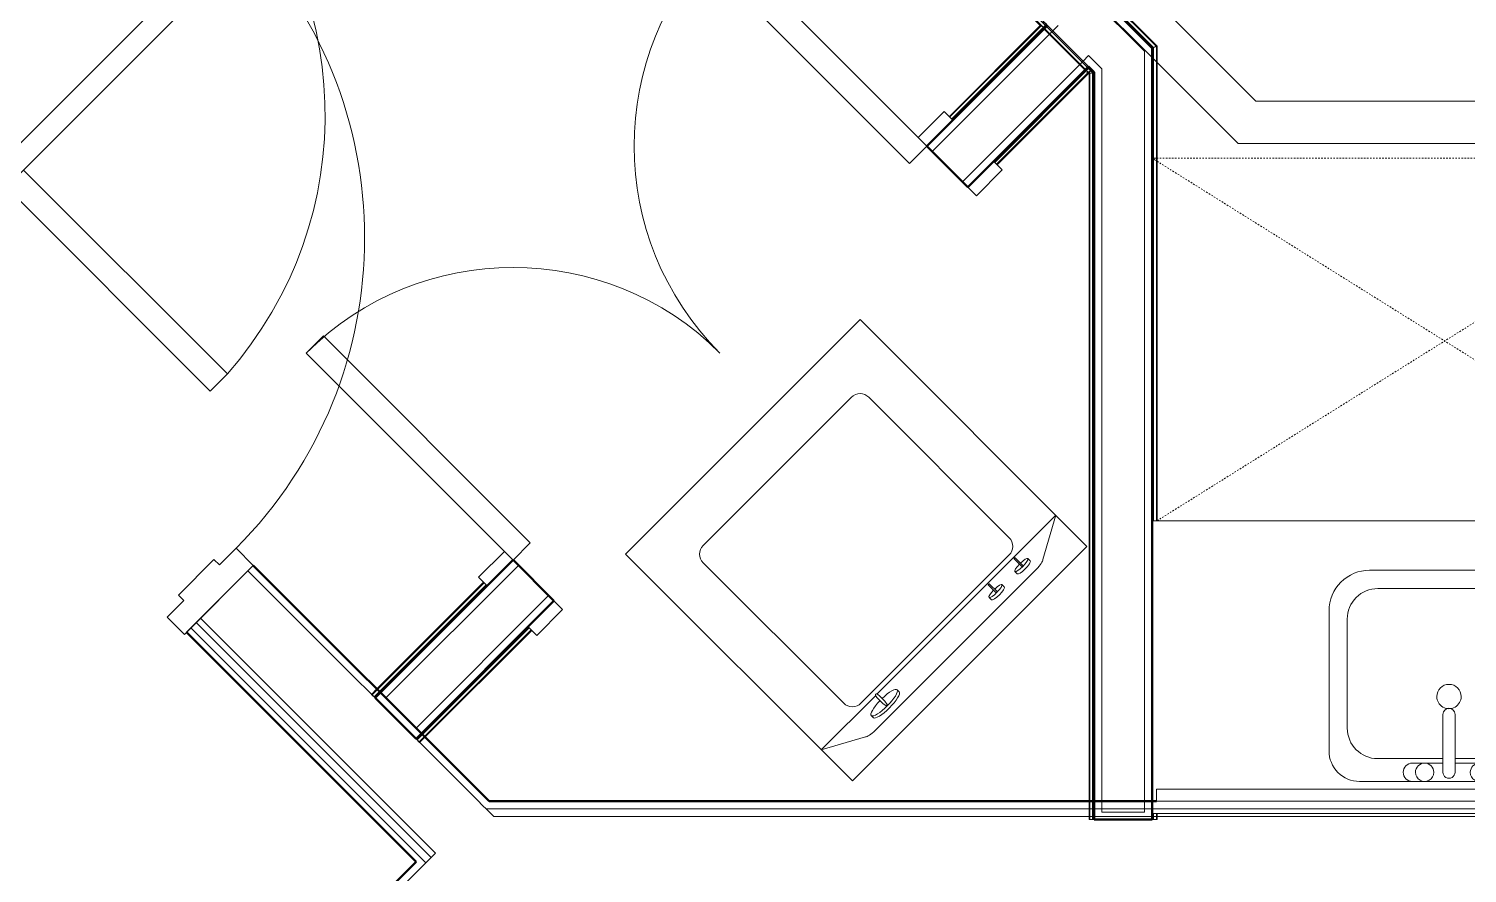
# Model space of a CAD drawing. Header units: inches. Extents: x -4235 to -464, y 9706 to 12425.
# Drawn here: x -2476.2 to -2358.2, y 11681.3 to 11750.6 of the extents above; entities that cross this region are included whole.
import ezdxf

# ---------------------------------------------------------------- set-up
doc = ezdxf.new("R2010")
doc.units = ezdxf.units.IN
doc.header["$MEASUREMENT"] = 0
doc.linetypes.add('Dash', pattern=[0.25, 0.125, -0.125])
for name, color, linetype, lineweight in [('0-1', 7, 'Continuous', 5), ('0-2', 254, 'Continuous', 9), ('0-3', 7, 'Continuous', 9), ('A-DOOR-1', 7, 'Continuous', 9), ('A-DOOR-2', 90, 'Continuous', 20), ('A-DOOR-FRAM-1', 90, 'Continuous', 20), ('A-GENM-HDLN-1', 7, 'Dash', 9), ('A-GENM-HDLN-2', 254, 'Dash', 9), ('A-GENM-HDLN-3', 10, 'Dash', 9), ('A-WALL-1', 250, 'Continuous', 50), ('A-WALL-2', 50, 'Continuous', 13), ('A-WALL-3', 10, 'Continuous', 9), ('A-WALL-4', 254, 'Continuous', 9), ('A-WALL-5', 7, 'Continuous', 9), ('I-WALL-1', 250, 'Continuous', 50), ('I-WALL-2', 10, 'Continuous', 9), ('I-WALL-3', 254, 'Continuous', 9), ('P-SANR-FIXT-1', 7, 'Continuous', 9), ('P-SANR-FIXT-2', 254, 'Continuous', 9), ('Q-CASE-1', 10, 'Continuous', 9), ('Q-CASE-2', 254, 'Continuous', 9), ('Q-CASE-3', 7, 'Continuous', 9), ('Q-SPCQ-1', 7, 'Continuous', 9)]:
    doc.layers.add(name, color=color, linetype=linetype, lineweight=lineweight)

# ---------------------------------------------------------------- blocks, each defined once
blk = doc.blocks.new('Basic Wall _ INT - W4BØF - _5_8 GYP - 2X4 WOOD_BATT_ - 5_8 GYP_ - ___-2690302-BACKGROUND - 1ST FLOOR')
at = {"layer": 'A-WALL-3'}
for p, q in [((-2384.04, 11749.02), (-2384.06, 11749.01)), ((-2383.86, 11749.09), (-2383.92, 11749.07)), ((-2383.71, 11749.15), (-2383.86, 11749.09)), ((-2383.65, 11749.18), (-2383.71, 11749.15)), ((-2384.06, 11685.74), (-2384.06, 11686.24)), ((-2384.06, 11685.74), (-2384.04, 11685.74)), ((-2383.92, 11685.74), (-2383.86, 11685.74)), ((-2383.86, 11685.74), (-2383.71, 11685.74)), ((-2383.71, 11686.24), (-2383.71, 11685.74)), ((-2383.71, 11685.74), (-2383.65, 11685.74))]:
    blk.add_line(p, q, dxfattribs=at)
at = {"layer": 'A-WALL-4'}
for p, q in [((-2384.06, 11710.24), (-2384.06, 11749.01)), ((-2383.71, 11749.15), (-2383.71, 11710.24)), ((-2384.02, 11685.74), (-2384.06, 11685.74)), ((-2384, 11685.74), (-2384.02, 11685.74)), ((-2383.94, 11685.74), (-2384, 11685.74)), ((-2383.94, 11685.74), (-2383.94, 11686.24)), ((-2383.65, 11685.74), (-2383.94, 11685.74)), ((-2383.65, 11686.24), (-2383.65, 11685.74))]:
    blk.add_line(p, q, dxfattribs=at)
at = {"layer": 'A-WALL-5'}
for p, q in [((-2383.94, 11710.24), (-2383.94, 11749.06)), ((-2383.65, 11749.18), (-2383.65, 11710.24))]:
    blk.add_line(p, q, dxfattribs=at)
at = {"layer": 'A-WALL-5', "flags": 128}
for points in [[(-2384.02, 11749.03), (-2384, 11749.03), (-2383.98, 11749.04), (-2383.96, 11749.05), (-2383.95, 11749.05), (-2383.94, 11749.06), (-2383.94, 11749.06)], [(-2383.94, 11749.06), (-2383.92, 11749.07), (-2383.86, 11749.09), (-2383.77, 11749.13), (-2383.65, 11749.18)]]:
    blk.add_lwpolyline(points, dxfattribs=at)
blk = doc.blocks.new('Basic Wall _ INT - W4BØF - _5_8 GYP - 2X4 WOOD_BATT_ - 5_8 GYP_ - ___-2690301-BACKGROUND - 1ST FLOOR')
at = {"layer": 'A-WALL-3'}
for p, q in [((-2389.16, 11746.89), (-2389.23, 11746.87)), ((-2389.02, 11746.95), (-2389.16, 11746.89)), ((-2388.95, 11746.98), (-2389.02, 11746.96)), ((-2388.81, 11747.04), (-2388.84, 11747.03)), ((-2389.16, 11687.24), (-2389.16, 11685.74)), ((-2388.81, 11685.74), (-2388.81, 11687.24)), ((-2389.23, 11685.74), (-2389.16, 11685.74)), ((-2389.16, 11685.74), (-2389.02, 11685.74)), ((-2389.02, 11685.74), (-2388.95, 11685.74)), ((-2388.84, 11685.74), (-2388.81, 11685.74))]:
    blk.add_line(p, q, dxfattribs=at)
at = {"layer": 'A-WALL-4'}
for p, q in [((-2389.16, 11746.89), (-2389.16, 11687.24)), ((-2388.81, 11687.24), (-2388.81, 11747.04)), ((-2389.23, 11687.24), (-2389.23, 11685.74)), ((-2388.94, 11687.24), (-2388.94, 11685.74)), ((-2388.94, 11685.74), (-2389.23, 11685.74)), ((-2388.86, 11685.74), (-2388.94, 11685.74)), ((-2388.81, 11685.74), (-2388.86, 11685.74))]:
    blk.add_line(p, q, dxfattribs=at)
at = {"layer": 'A-WALL-5'}
for p, q in [((-2389.23, 11746.87), (-2389.23, 11687.24)), ((-2388.94, 11746.99), (-2388.94, 11687.24))]:
    blk.add_line(p, q, dxfattribs=at)
at = {"layer": 'A-WALL-5', "flags": 128}
for points in [[(-2389.23, 11746.87), (-2389.11, 11746.92), (-2389.02, 11746.96), (-2388.96, 11746.98), (-2388.94, 11746.99)], [(-2388.94, 11746.99), (-2388.94, 11746.99), (-2388.93, 11746.99), (-2388.91, 11747), (-2388.9, 11747.01), (-2388.88, 11747.01), (-2388.86, 11747.02)]]:
    blk.add_lwpolyline(points, dxfattribs=at)
blk = doc.blocks.new('Basic Wall _ INT - W4BØF - _5_8 GYP - 2X4 WOOD_BATT_ - 5_8 GYP_ - ___-2690304-BACKGROUND - 1ST FLOOR')
at = {"layer": 'A-WALL-3'}
for p, q in [((-2397, 11754.73), (-2397.09, 11754.73)), ((-2396.79, 11754.73), (-2397, 11754.73)), ((-2396.7, 11754.73), (-2396.79, 11754.73)), ((-2396.5, 11754.73), (-2396.54, 11754.73)), ((-2393.1, 11750.83), (-2393.18, 11750.91)), ((-2393.03, 11750.76), (-2393.1, 11750.83)), ((-2389.54, 11747.27), (-2392.88, 11750.61)), ((-2392.64, 11750.87), (-2389.28, 11747.51)), ((-2389.32, 11747.05), (-2389.39, 11747.12)), ((-2389.24, 11746.97), (-2389.32, 11747.05)), ((-2389.23, 11746.87), (-2389.16, 11746.89)), ((-2389.16, 11746.89), (-2389.02, 11746.95)), ((-2389.02, 11746.96), (-2388.95, 11746.98)), ((-2388.84, 11747.03), (-2388.81, 11747.04))]:
    blk.add_line(p, q, dxfattribs=at)
at = {"layer": 'A-WALL-4'}
for p, q in [((-2393.18, 11750.91), (-2397, 11754.73)), ((-2396.5, 11754.73), (-2392.64, 11750.87)), ((-2393.14, 11750.79), (-2393.23, 11750.87)), ((-2389.59, 11747.23), (-2392.92, 11750.56)), ((-2392.72, 11750.77), (-2389.83, 11747.88)), ((-2389.81, 11747.86), (-2389.37, 11747.42)), ((-2389.37, 11747.01), (-2389.43, 11747.07)), ((-2389.28, 11746.93), (-2389.37, 11747.01)), ((-2389.28, 11747.51), (-2388.81, 11747.04)), ((-2389.16, 11746.89), (-2389.24, 11746.97))]:
    blk.add_line(p, q, dxfattribs=at)
at = {"layer": 'A-WALL-5'}
for p, q in [((-2393.23, 11750.87), (-2397.09, 11754.73)), ((-2396.68, 11754.73), (-2392.72, 11750.77)), ((-2389.37, 11747.42), (-2388.94, 11746.99)), ((-2389.23, 11746.87), (-2389.28, 11746.92))]:
    blk.add_line(p, q, dxfattribs=at)
at = {"layer": 'A-WALL-5', "flags": 128}
for points in [[(-2397.09, 11754.73), (-2396.92, 11754.73), (-2396.79, 11754.73), (-2396.71, 11754.73), (-2396.68, 11754.73)], [(-2396.68, 11754.73), (-2396.67, 11754.73), (-2396.66, 11754.73), (-2396.64, 11754.73), (-2396.62, 11754.73), (-2396.59, 11754.73), (-2396.56, 11754.73)], [(-2388.94, 11746.99), (-2388.96, 11746.98), (-2389.02, 11746.96), (-2389.11, 11746.92), (-2389.23, 11746.87)], [(-2388.86, 11747.02), (-2388.88, 11747.01), (-2388.9, 11747.01), (-2388.91, 11747), (-2388.93, 11746.99), (-2388.94, 11746.99), (-2388.94, 11746.99)]]:
    blk.add_lwpolyline(points, dxfattribs=at)
blk = doc.blocks.new('Basic Wall _ INT - W4BØF - _5_8 GYP - 2X4 WOOD_BATT_ - 5_8 GYP_ - ___-2690303-BACKGROUND - 1ST FLOOR')
at = {"layer": 'A-WALL-3'}
for p, q in [((-2389.75, 11754.73), (-2389.78, 11754.73)), ((-2389.5, 11754.73), (-2389.59, 11754.73)), ((-2389.29, 11754.73), (-2389.49, 11754.73)), ((-2389.2, 11754.73), (-2389.29, 11754.73)), ((-2384.06, 11749.01), (-2384.04, 11749.02)), ((-2383.92, 11749.07), (-2383.86, 11749.09)), ((-2383.86, 11749.09), (-2383.71, 11749.15)), ((-2383.71, 11749.15), (-2383.65, 11749.18))]:
    blk.add_line(p, q, dxfattribs=at)
at = {"layer": 'A-WALL-4'}
for p, q in [((-2389.78, 11754.73), (-2384.06, 11749.01)), ((-2383.71, 11749.15), (-2389.29, 11754.73))]:
    blk.add_line(p, q, dxfattribs=at)
at = {"layer": 'A-WALL-5'}
for p, q in [((-2383.94, 11749.06), (-2389.61, 11754.73)), ((-2383.65, 11749.18), (-2389.2, 11754.73))]:
    blk.add_line(p, q, dxfattribs=at)
at = {"layer": 'A-WALL-5', "flags": 128}
for points in [[(-2389.72, 11754.73), (-2389.69, 11754.73), (-2389.67, 11754.73), (-2389.64, 11754.73), (-2389.62, 11754.73), (-2389.61, 11754.73), (-2389.61, 11754.73)], [(-2389.61, 11754.73), (-2389.58, 11754.73), (-2389.5, 11754.73), (-2389.37, 11754.73), (-2389.2, 11754.73)], [(-2383.94, 11749.06), (-2383.94, 11749.06), (-2383.95, 11749.05), (-2383.96, 11749.05), (-2383.98, 11749.04), (-2384, 11749.03), (-2384.02, 11749.03)], [(-2383.65, 11749.18), (-2383.77, 11749.13), (-2383.86, 11749.09), (-2383.92, 11749.07), (-2383.94, 11749.06)]]:
    blk.add_lwpolyline(points, dxfattribs=at)
blk = doc.blocks.new('M_Sink Vanity-Square - 500 x 440mm-1352614-BACKGROUND - 1ST FLOOR')
at = {"layer": 'P-SANR-FIXT-1'}
for p, q in [((7.96, 7.09), (-6.72, 7.09)), ((3.62, 7.09), (-2.88, 7.09)), ((0.12, 6.33), (0.12, 1.59)), ((1.12, 6.33), (1.12, 1.59)), ((0.12, 5.22), (-5.22, 5.22)), ((-2.88, 5.59), (0.12, 5.59)), ((1.12, 5.59), (3.62, 5.59)), ((6.46, 5.22), (1.12, 5.22)), ((-9.22, 4.59), (-9.22, -6.73)), ((10.46, -6.91), (10.46, 4.59)), ((-7.72, 2.72), (-7.72, -6.23)), ((8.96, -6.23), (8.96, 2.72)), ((-5.22, -8.73), (6.46, -8.73)), ((-5.72, -10.23), (7.14, -10.23))]:
    blk.add_line(p, q, dxfattribs=at)
for centre, radius, start, end in [((-6.72, 4.59), 2.5, 90, 180), ((-2.88, 6.34), 0.75, 90, 270), ((-1.88, 6.34), 0.75, 360, 180), ((2.62, 6.34), 0.75, 360, 180), ((3.62, 6.34), 0.75, 270, 90), ((7.96, 4.59), 2.5, 360, 90), ((-1.88, 6.34), 0.75, 180, 0), ((0.62, 6.33), 0.5, 360, 180), ((2.62, 6.34), 0.75, 180, 360), ((-5.22, 2.72), 2.5, 90, 180), ((6.46, 2.72), 2.5, 0, 90), ((0.62, 1.59), 0.5, 180, 0), ((0.62, 0.13), 1, 360, 180), ((0.62, 0.13), 1, 180, 0), ((-5.72, -6.73), 3.5, 180, 270), ((-5.22, -6.23), 2.5, 180, 270), ((6.46, -6.23), 2.5, 270, 0), ((7.14, -6.91), 3.32, 270, 0)]:
    blk.add_arc(centre, radius, start, end, dxfattribs=at)
blk = doc.blocks.new('Bath Vanity - Bath Vanity 48_-2551079-BACKGROUND - 1ST FLOOR')
at = {"layer": 'Q-CASE-1'}
blk.add_line((24.74, -1), (24.74, 0), dxfattribs=at)
at = {"layer": 'Q-CASE-2'}
for p, q in [((24.74, 0), (-23.26, 0)), ((-23.26, 0), (-23.26, -1)), ((24.74, -24), (24.74, -1))]:
    blk.add_line(p, q, dxfattribs=at)
at = {"layer": 'Q-CASE-3'}
for p, q in [((-23.26, -1), (-23.26, -24)), ((-23.26, -24), (24.74, -24))]:
    blk.add_line(p, q, dxfattribs=at)
blk = doc.blocks.new('Shower Base-Corner - 38_ x 38_-1684436-BACKGROUND - 1ST FLOOR')
at = {"layer": 'P-SANR-FIXT-1'}
for p, q in [((0, 38), (18.62, 38)), ((0, 37.45), (0, 38)), ((18.62, 38), (38, 18.62)), ((3.49, 34.51), (17.18, 34.51)), ((3.49, 3.49), (3.49, 34.51)), ((17.18, 34.51), (34.51, 17.18)), ((38, 18.62), (38, 8.63)), ((34.51, 17.18), (34.51, 3.49)), ((34.51, 3.49), (3.49, 3.49))]:
    blk.add_line(p, q, dxfattribs=at)
for start, end in [(360, 180), (180, 0)]:
    blk.add_arc((18.62, 18.62), 1.25, start, end, dxfattribs=at)
at = {"layer": 'P-SANR-FIXT-2'}
for p, q in [((0, 0), (0, 37.45)), ((38, 8.63), (38, 0)), ((38, 0), (0, 0))]:
    blk.add_line(p, q, dxfattribs=at)
blk = doc.blocks.new('ADA Clearances - 30_x48_-V14-BACKGROUND - 1ST FLOOR')
at = {"layer": 'A-GENM-HDLN-1'}
for p, q in [((14.74, -23.59), (-15, 24)), ((14.75, 24), (-15, 24)), ((-15, 24), (-15, -23.59)), ((-14.74, -23.59), (14.75, 23.6))]:
    blk.add_line(p, q, dxfattribs=at)
at = {"layer": 'A-GENM-HDLN-2'}
for p, q in [((-15, -23.59), (-15, -23.69)), ((-14.81, -23.69), (-14.74, -23.59)), ((-15, -23.71), (-15, -23.78)), ((-15, -23.8), (-15, -23.85)), ((-14.9, -23.85), (-14.87, -23.8)), ((-14.87, -23.78), (-14.82, -23.71))]:
    blk.add_line(p, q, dxfattribs=at)
at = {"layer": 'A-GENM-HDLN-3'}
blk.add_line((-15, -24), (14.75, -24), dxfattribs=at)
blk = doc.blocks.new('SWING - SINGLE - FLUSH - 2-8 x 6-8 - PASSAGE-V15-BACKGROUND - 1ST FLOOR')
at = {"layer": 'A-DOOR-1'}
blk.add_arc((16, 2.37), 32.07, 93.5759, 180, dxfattribs=at)
at = {"layer": 'A-DOOR-2'}
for p, q in [((14, 10.75), (14, 34.38)), ((16, 34.38), (14, 34.38)), ((16, 10.75), (16, 34.38)), ((14, 2.37), (14, 9)), ((16, 2.37), (16, 9)), ((16, 2.37), (14, 2.37))]:
    blk.add_line(p, q, dxfattribs=at)
at = {"layer": 'A-DOOR-FRAM-1'}
for p, q in [((-16, 3.37), (-19, 3.37)), ((-19, 3.37), (-19, 2.37)), ((-19, 2.37), (-16, 2.37)), ((-16, 2.37), (-16, 3.37)), ((19, 3.37), (16, 3.37)), ((16, 3.37), (16, 2.37)), ((16, 2.37), (19, 2.37)), ((19, 2.37), (19, 3.37)), ((-16, -2.38), (-19, -2.38)), ((-19, -2.38), (-19, -3.38)), ((-19, -3.38), (-16, -3.38)), ((-16, -3.38), (-16, -2.38)), ((19, -2.38), (16, -2.38)), ((16, -2.38), (16, -3.38)), ((16, -3.38), (19, -3.38)), ((19, -3.38), (19, -2.38))]:
    blk.add_line(p, q, dxfattribs=at)
blk = doc.blocks.new('Washer-Kenmore-2-Top_Load_Washing_Machine - 3_3 cu_ft_ Top Load Washer - White-2273096-BACKGROUND - 1ST FLOOR')
at = {"layer": 'Q-SPCQ-1'}
for p, q in [((13.6, 13.15), (-13.6, 13.15)), ((-13.6, 13.15), (-13.6, -13.15)), ((13.6, 13.15), (-13.6, 13.15)), ((-13.6, 13.15), (-13.6, -13.15)), ((13.6, -13.15), (13.6, 13.15)), ((13.6, -13.15), (13.6, 13.15)), ((-10.29, 11.36), (-13.6, 9.55)), ((-9.47, 10.44), (-9.47, 10.71)), ((9.35, 11.55), (-9.35, 11.55)), ((-7.97, 10.44), (-7.97, 10.71)), ((-6.47, 10.44), (-6.47, 10.71)), ((-4.97, 10.44), (-4.97, 10.71)), ((5.72, 10.46), (5.72, 10.71)), ((7.09, 10.42), (7.16, 10.75)), ((7.35, 10.42), (7.28, 10.75)), ((8.72, 10.46), (8.72, 10.71)), ((13.6, 9.55), (10.29, 11.36)), ((-13.6, 9.55), (7.15, 9.55)), ((-8.78, 10.59), (-8.78, 9.66)), ((-8.66, 9.66), (-8.66, 10.59)), ((-5.78, 10.59), (-5.78, 9.66)), ((-5.66, 9.66), (-5.66, 10.59)), ((7.09, 9.83), (7.09, 10.42)), ((13.6, 9.55), (7.29, 9.55)), ((7.35, 9.8), (7.35, 10.42)), ((-8.6, 9.15), (8.6, 9.15)), ((-9.6, -8.15), (-9.6, 8.15)), ((9.6, 8.15), (9.6, -8.15)), ((8.6, -9.15), (-8.6, -9.15)), ((-13.6, -13.15), (13.6, -13.15)), ((-13.6, -13.15), (13.6, -13.15))]:
    blk.add_line(p, q, dxfattribs=at)
for centre, start, end in [((-8.6, 8.15), 90, 180), ((8.6, 8.15), 360, 90), ((-8.6, -8.15), 180, 270), ((8.6, -8.15), 270, 0)]:
    blk.add_arc(centre, 1, start, end, dxfattribs=at)
for centre, major_axis, ratio, start_param, end_param in [((-9.31, 11.31), (1.01, 0), 0.242536, 1.614583, 2.916764), ((-8.72, 10.71), (0.75, 0), 0.242536, 1.570796, 3.141593), ((-8.72, 10.71), (-0.75, 0), 0.242536, 3.141593, 4.712389), ((-5.72, 10.71), (-0.75, 0), 0.242536, 4.712389, 6.283185), ((-5.72, 10.71), (-0.75, 0), 0.242536, 3.141593, 4.712389), ((7.22, 10.46), (1.5, 0), 0.242536, 1.570796, 4.623232), ((7.22, 10.71), (-1.5, 0), 0.242536, 4.712389, 6.283185), ((7.22, 10.75), (-0.0625, 0), 0.242536, 3.141593, 6.283185), ((7.22, 10.71), (-1.5, 0), 0.242536, 3.141593, 4.712389), ((7.22, 10.46), (-1.5, 0), 0.242536, 1.659953, 4.712389), ((9.31, 11.31), (1.01, 0), 0.242536, 0.224828, 1.527009), ((-8.72, 10.44), (0.75, 0), 0.215587, 1.570796, 4.628959), ((-8.72, 10.59), (0.0625, 0), 0.242536, 0, 3.141593), ((-8.72, 9.66), (-0.0625, 0), 0.242536, 0, 3.141593), ((-8.72, 10.44), (-0.75, 0), 0.215587, 1.654226, 4.712389), ((-5.72, 10.44), (0.75, 0), 0.215587, 1.570796, 4.628959), ((-5.72, 10.59), (-0.0625, 0), 0.242536, 3.141593, 6.283185), ((-5.72, 9.66), (-0.0625, 0), 0.242536, 0, 3.141593), ((-5.72, 10.44), (0.75, 0), 0.215587, 4.795819, 7.853982), ((20.42, 9.83), (-13.33, 0), 0.242536, 0, 0.103279), ((7.22, 9.5), (-0.0625, 0), 0.242412, 0, 3.141593), ((-5.88, 9.83), (13.23, 0), 0.242536, 6.179125, 6.274169)]:
    blk.add_ellipse(centre, major_axis=major_axis, ratio=ratio, start_param=start_param, end_param=end_param, dxfattribs=at)
blk = doc.blocks.new('Basic Wall _ INT - W4BØF - _5_8 GYP - 2X4 WOOD_BATT_ - 5_8 GYP_ - ___-2690296-BACKGROUND - 1ST FLOOR')
at = {"layer": 'A-WALL-3'}
for p, q in [((-2389.24, 11747.05), (-2389.32, 11746.97)), ((-2389.26, 11747.49), (-2389.28, 11747.51)), ((-2389.24, 11747.46), (-2389.19, 11747.42)), ((-2389.18, 11747.12), (-2389.24, 11747.05)), ((-2389.19, 11747.42), (-2388.99, 11747.22)), ((-2389.08, 11747.3), (-2389.14, 11747.36)), ((-2388.99, 11747.22), (-2389.03, 11747.26)), ((-2399.18, 11737.61), (-2397.06, 11739.73)), ((-2435.24, 11701.55), (-2433.12, 11703.67)), ((-2444.43, 11692.36), (-2443.99, 11692.8)), ((-2443.74, 11692.55), (-2444.18, 11692.11)), ((-2444.43, 11692.36), (-2444.41, 11692.34)), ((-2444.4, 11692.33), (-2444.43, 11692.36)), ((-2444.34, 11692.27), (-2444.4, 11692.33)), ((-2444.14, 11692.07), (-2444.34, 11692.27)), ((-2444.29, 11692.21), (-2444.23, 11692.15)), ((-2444.18, 11692.11), (-2444.14, 11692.07))]:
    blk.add_line(p, q, dxfattribs=at)
at = {"layer": 'A-WALL-4'}
for p, q in [((-2397.06, 11739.73), (-2389.28, 11747.51)), ((-2389.32, 11746.97), (-2396.81, 11739.48)), ((-2389.28, 11747.51), (-2389.25, 11747.48)), ((-2389.2, 11747.01), (-2389.28, 11746.92)), ((-2389.25, 11747.48), (-2389.24, 11747.46)), ((-2389.13, 11747.07), (-2389.2, 11747.01)), ((-2443.99, 11692.8), (-2435.24, 11701.55)), ((-2435, 11701.3), (-2443.74, 11692.55)), ((-2444.34, 11692.27), (-2443.9, 11692.71)), ((-2443.7, 11692.51), (-2444.14, 11692.07))]:
    blk.add_line(p, q, dxfattribs=at)
at = {"layer": 'A-WALL-5'}
for p, q in [((-2396.97, 11739.64), (-2389.19, 11747.42)), ((-2389.28, 11746.92), (-2396.77, 11739.44)), ((-2443.9, 11692.71), (-2435.16, 11701.46)), ((-2434.95, 11701.25), (-2443.7, 11692.51))]:
    blk.add_line(p, q, dxfattribs=at)
blk = doc.blocks.new('Basic Wall _ INT - W4BØF - _5_8 GYP - 2X4 WOOD_BATT_ - 5_8 GYP_ - ___-2690295-BACKGROUND - 1ST FLOOR')
at = {"layer": 'A-WALL-3'}
for p, q in [((-2392.89, 11751.12), (-2392.93, 11751.16)), ((-2392.93, 11751.16), (-2392.73, 11750.96)), ((-2392.79, 11751.01), (-2392.85, 11751.07)), ((-2392.73, 11750.96), (-2392.69, 11750.91)), ((-2392.64, 11750.87), (-2392.66, 11750.88)), ((-2402.54, 11740.97), (-2400.42, 11743.09)), ((-2438.6, 11704.91), (-2436.48, 11707.03)), ((-2447.88, 11695.81), (-2448.08, 11696.01)), ((-2448.08, 11696.01), (-2448.04, 11695.97)), ((-2447.6, 11696.41), (-2448.04, 11695.97)), ((-2448, 11695.92), (-2447.94, 11695.86)), ((-2447.79, 11695.72), (-2447.35, 11696.16)), ((-2447.82, 11695.75), (-2447.88, 11695.81)), ((-2447.79, 11695.72), (-2447.82, 11695.75)), ((-2447.81, 11695.73), (-2447.79, 11695.72))]:
    blk.add_line(p, q, dxfattribs=at)
at = {"layer": 'A-WALL-4'}
for p, q in [((-2393.18, 11750.82), (-2400.67, 11743.34)), ((-2400.42, 11743.09), (-2392.64, 11750.87)), ((-2392.92, 11751.09), (-2392.99, 11751.01)), ((-2392.69, 11750.91), (-2392.67, 11750.9)), ((-2392.67, 11750.9), (-2392.64, 11750.87)), ((-2438.85, 11705.15), (-2447.6, 11696.41)), ((-2447.35, 11696.16), (-2438.6, 11704.91)), ((-2447.64, 11696.45), (-2448.08, 11696.01)), ((-2447.44, 11696.25), (-2447.88, 11695.81))]:
    blk.add_line(p, q, dxfattribs=at)
at = {"layer": 'A-WALL-5'}
for p, q in [((-2393.23, 11750.87), (-2400.71, 11743.38)), ((-2392.73, 11750.96), (-2400.51, 11743.18)), ((-2392.96, 11751.13), (-2393.04, 11751.06)), ((-2438.89, 11705.2), (-2447.64, 11696.45)), ((-2438.69, 11704.99), (-2447.44, 11696.25))]:
    blk.add_line(p, q, dxfattribs=at)
blk = doc.blocks.new('SWING - DOUBLE - FLUSH - 4-0 x 6-8 - DUMMY-3207495-BACKGROUND - 1ST FLOOR')
at = {"layer": 'A-DOOR-1'}
for p, q in [((-27, 2.375), (-27, 3.375)), ((-27, 3.375), (-24, 3.375)), ((-24, 2.375), (-27, 2.375)), ((-24, 3.375), (-24, 2.375)), ((24, 2.375), (24, 3.375)), ((24, 3.375), (27, 3.375)), ((27, 2.375), (24, 2.375)), ((27, 3.375), (27, 2.375)), ((-27, -2.375), (-24, -2.375)), ((-27, -3.375), (-27, -2.375)), ((-24, -3.375), (-27, -3.375)), ((-24, -2.375), (-24, -3.375)), ((24, -2.375), (27, -2.375)), ((24, -3.375), (24, -2.375)), ((27, -3.375), (24, -3.375)), ((27, -2.375), (27, -3.375))]:
    blk.add_line(p, q, dxfattribs=at)
for centre, start, end in [((-24, -2.375), 270, 0), ((24, -2.375), 180, 270)]:
    blk.add_arc(centre, 24, start, end, dxfattribs=at)
at = {"layer": 'A-DOOR-2'}
for p, q in [((-22, -2.375), (-24, -2.375)), ((-24, -3.375), (-24, -26.375)), ((-22, -26.375), (-22, -2.375)), ((22, -2.375), (24, -2.375)), ((22, -26.375), (22, -2.375)), ((24, -3.375), (24, -26.375)), ((-24, -26.375), (-22, -26.375)), ((24, -26.375), (22, -26.375))]:
    blk.add_line(p, q, dxfattribs=at)
blk = doc.blocks.new('BATHROOM MIRROR - BATHROOM MIRROR 42_-2844766-BACKGROUND - 1ST FLOOR')
at = {"layer": 'Q-CASE-1'}
blk.add_line((18.74, -24), (-17.26, -24), dxfattribs=at)
at = {"layer": 'Q-CASE-3'}
for p, q in [((-20.26, -23), (21.74, -23)), ((-20.26, -23), (-20.26, -24)), ((21.74, -24), (21.74, -23)), ((21.74, -24), (-20.26, -24))]:
    blk.add_line(p, q, dxfattribs=at)
blk = doc.blocks.new('CTR - 1st Phase - Unit Layouts_rvt-1-BACKGROUND - 1ST FLOOR')
at = {"layer": 'A-WALL-1'}
for p, q in [((-2384.06, 11749.01), (-2389.78, 11754.73)), ((-2392.64, 11750.87), (-2402.54, 11740.97)), ((-2384.06, 11748.12), (-2384.06, 11749.01)), ((-2384.06, 11742.29), (-2384.06, 11748.12)), ((-2399.18, 11737.61), (-2389.28, 11747.51)), ((-2389.28, 11747.51), (-2388.81, 11747.04)), ((-2388.81, 11747.04), (-2388.81, 11685.74)), ((-2384.06, 11685.74), (-2384.06, 11742.29)), ((-2402.54, 11740.97), (-2399.18, 11737.61)), ((-2436.48, 11707.03), (-2447.79, 11695.72)), ((-2433.12, 11703.67), (-2436.48, 11707.03)), ((-2444.43, 11692.36), (-2433.12, 11703.67)), ((-2447.79, 11695.72), (-2447.35, 11695.28)), ((-2447.35, 11695.28), (-2444.87, 11692.8)), ((-2444.87, 11692.8), (-2444.43, 11692.36)), ((-2388.81, 11685.74), (-2388.19, 11685.74)), ((-2388.19, 11685.74), (-2384.69, 11685.74)), ((-2384.69, 11685.74), (-2384.06, 11685.74))]:
    blk.add_line(p, q, dxfattribs=at)
at = {"layer": 'A-WALL-2'}
for p, q in [((-2384.69, 11748.75), (-2390.67, 11754.73)), ((-2392.2, 11750.43), (-2402.1, 11740.53)), ((-2391.76, 11750.87), (-2392.2, 11750.43)), ((-2389.72, 11747.95), (-2399.62, 11738.05)), ((-2389.28, 11748.39), (-2389.72, 11747.95)), ((-2388.19, 11747.3), (-2389.28, 11748.39)), ((-2384.69, 11748.75), (-2384.69, 11743.8)), ((-2388.19, 11747.3), (-2388.19, 11746.41)), ((-2388.19, 11746.41), (-2388.19, 11686.36)), ((-2384.69, 11743.8), (-2384.69, 11742.91)), ((-2384.69, 11742.91), (-2384.69, 11686.36)), ((-2436.04, 11706.58), (-2446.91, 11695.72)), ((-2433.56, 11704.11), (-2444.43, 11693.24)), ((-2446.91, 11695.72), (-2444.43, 11693.24)), ((-2388.19, 11686.36), (-2384.69, 11686.36))]:
    blk.add_line(p, q, dxfattribs=at)
at = {"layer": 'A-WALL-3'}
for p, q in [((-2384.06, 11749.01), (-2389.78, 11754.73)), ((-2392.93, 11750.57), (-2400.42, 11743.09)), ((-2384.06, 11749.01), (-2384.06, 11742.29)), ((-2397.06, 11739.73), (-2389.57, 11747.22)), ((-2389.57, 11747.22), (-2389.49, 11747.3)), ((-2389.49, 11747.3), (-2389.42, 11747.37)), ((-2389.14, 11747.37), (-2388.99, 11747.22)), ((-2388.99, 11747.22), (-2388.81, 11747.04)), ((-2388.81, 11747.04), (-2388.81, 11687.24)), ((-2400.42, 11743.09), (-2402.54, 11740.97)), ((-2384.06, 11710.24), (-2384.06, 11742.29)), ((-2399.18, 11737.61), (-2397.06, 11739.73)), ((-2436.48, 11707.03), (-2438.6, 11704.91)), ((-2438.6, 11704.91), (-2447.35, 11696.16)), ((-2435.24, 11701.55), (-2433.12, 11703.67)), ((-2443.99, 11692.8), (-2435.24, 11701.55)), ((-2447.35, 11696.16), (-2447.79, 11695.72)), ((-2444.43, 11692.36), (-2447.79, 11695.72)), ((-2444.43, 11692.36), (-2443.99, 11692.8)), ((-2388.81, 11687.24), (-2388.81, 11685.74)), ((-2384.06, 11685.74), (-2388.81, 11685.74)), ((-2384.06, 11685.74), (-2384.06, 11686.24))]:
    blk.add_line(p, q, dxfattribs=at)
at = {"layer": 'A-WALL-4'}
for p, q in [((-2399.18, 11737.61), (-2402.54, 11740.97)), ((-2436.48, 11707.03), (-2433.12, 11703.67))]:
    blk.add_line(p, q, dxfattribs=at)
at = {"layer": '0-2'}
for name, p, rotation in [('Shower Base-Corner - 38_ x 38_-1684436-BACKGROUND - 1ST FLOOR', (-2363.3, 11781.22), 224.9999999999824), ('SWING - SINGLE - FLUSH - 2-8 x 6-8 - PASSAGE-V15-BACKGROUND - 1ST FLOOR', (-2474.32, 11756.51), 224.9999999999914), ('SWING - DOUBLE - FLUSH - 4-0 x 6-8 - DUMMY-3207495-BACKGROUND - 1ST FLOOR', (-2417.83, 11722.32), 224.9999999999985), ('ADA Clearances - 30_x48_-V14-BACKGROUND - 1ST FLOOR', (-2360.06, 11724.99), 269.99999999993), ('Washer-Kenmore-2-Top_Load_Washing_Machine - 3_3 cu_ft_ Top Load Washer - White-2273096-BACKGROUND - 1ST FLOOR', (-2408.33, 11707.83), 225.0000000001031), ('Bath Vanity - Bath Vanity 48_-2551079-BACKGROUND - 1ST FLOOR', (-2359.33, 11686.24), 180), ('M_Sink Vanity-Square - 500 x 440mm-1352614-BACKGROUND - 1ST FLOOR', (-2359.09, 11695.96), 180)]:
    blk.add_blockref(name, p, dxfattribs=dict(at, rotation=rotation))
for name, p in [('Basic Wall _ INT - W4BØF - _5_8 GYP - 2X4 WOOD_BATT_ - 5_8 GYP_ - ___-2690304-BACKGROUND - 1ST FLOOR', (0, 0)), ('Basic Wall _ INT - W4BØF - _5_8 GYP - 2X4 WOOD_BATT_ - 5_8 GYP_ - ___-2690303-BACKGROUND - 1ST FLOOR', (0, 0)), ('Basic Wall _ INT - W4BØF - _5_8 GYP - 2X4 WOOD_BATT_ - 5_8 GYP_ - ___-2690295-BACKGROUND - 1ST FLOOR', (0, 0)), ('Basic Wall _ INT - W4BØF - _5_8 GYP - 2X4 WOOD_BATT_ - 5_8 GYP_ - ___-2690302-BACKGROUND - 1ST FLOOR', (0, 0)), ('Basic Wall _ INT - W4BØF - _5_8 GYP - 2X4 WOOD_BATT_ - 5_8 GYP_ - ___-2690296-BACKGROUND - 1ST FLOOR', (0, 0)), ('Basic Wall _ INT - W4BØF - _5_8 GYP - 2X4 WOOD_BATT_ - 5_8 GYP_ - ___-2690301-BACKGROUND - 1ST FLOOR', (0, 0)), ('BATHROOM MIRROR - BATHROOM MIRROR 42_-2844766-BACKGROUND - 1ST FLOOR', (-2363.44, 11711.24))]:
    blk.add_blockref(name, p, dxfattribs=at)
blk = doc.blocks.new('HOLLOW METAL - UNIT DOOR-2191977-BACKGROUND - 1ST FLOOR')
at = {"layer": 'A-DOOR-1'}
blk.add_arc((18, -4.125), 36, 180, 270, dxfattribs=at)
at = {"layer": 'A-DOOR-2'}
for p, q in [((16.25, -4.125), (18, -4.125)), ((16.25, -40.125), (16.25, -4.125)), ((18, -4.125), (18, -40.125)), ((18, -40.125), (16.25, -40.125))]:
    blk.add_line(p, q, dxfattribs=at)
at = {"layer": 'A-DOOR-FRAM-1'}
for p, q in [((-20, 3.875), (-18, 3.875)), ((-20, -4.125), (-20, 3.875)), ((-18, 3.875), (-18, 1.9375)), ((18, 3.875), (20, 3.875)), ((18, 1.9375), (18, 3.875)), ((20, 3.875), (20, -4.125)), ((-18, 1.9375), (-17.375, 1.9375)), ((-17.375, 1.9375), (-17.375, -2.1875)), ((17.375, 1.9375), (18, 1.9375)), ((17.375, -2.1875), (17.375, 1.9375)), ((-18, -2.1875), (-18, -4.125)), ((-17.375, -2.1875), (-18, -2.1875)), ((18, -2.1875), (17.375, -2.1875)), ((18, -4.125), (18, -2.1875)), ((-18, -4.125), (-20, -4.125)), ((20, -4.125), (18, -4.125))]:
    blk.add_line(p, q, dxfattribs=at)
blk = doc.blocks.new('CTR - 1st Phase - Common Walls_rvt-1-BACKGROUND - 1ST FLOOR')
at = {"layer": 'A-WALL-2'}
for p, q in [((-2458.22, 11706.15), (-2439.39, 11687.32)), ((-2462.46, 11701.9), (-2443.64, 11683.08)), ((-2462.11, 11702.26), (-2443.28, 11683.43)), ((-2462.9, 11701.46), (-2444.08, 11682.64)), ((-2439.39, 11687.32), (-2438.95, 11686.88)), ((-2438.95, 11686.88), (-2438.69, 11686.61)), ((-2438.69, 11686.61), (-2437.8, 11686.61)), ((-2438.06, 11685.99), (-2438.69, 11686.61)), ((-2105.82, 11686.61), (-2437.8, 11686.61)), ((-2438.06, 11685.99), (-2437.18, 11685.99)), ((-2105.82, 11685.99), (-2437.18, 11685.99)), ((-2443.64, 11683.08), (-2443.19, 11682.64)), ((-2443.28, 11683.43), (-2442.84, 11682.99)), ((-2442.84, 11682.99), (-2443.19, 11682.64)), ((-2442.84, 11682.99), (-2443.19, 11682.64)), ((-2443.64, 11682.19), (-2462.11, 11663.72)), ((-2444.08, 11682.64), (-2443.64, 11682.19)), ((-2443.19, 11682.64), (-2443.64, 11682.19)), ((-2443.19, 11682.64), (-2443.64, 11682.19))]:
    blk.add_line(p, q, dxfattribs=at)
at = {"layer": 'I-WALL-1'}
for p, q in [((-2438.95, 11687.76), (-2457.78, 11706.59)), ((-2463.26, 11701.11), (-2444.43, 11682.28)), ((-2438.43, 11687.24), (-2438.95, 11687.76)), ((-2383.71, 11687.24), (-2438.43, 11687.24)), ((-2444.43, 11682.28), (-2462.55, 11664.16))]:
    blk.add_line(p, q, dxfattribs=at)
at = {"layer": 'I-WALL-2'}
for p, q in [((-2463.26, 11701.11), (-2457.78, 11706.59)), ((-2447.56, 11696.37), (-2447.64, 11696.45)), ((-2447.49, 11696.3), (-2447.55, 11696.36)), ((-2446.91, 11695.72), (-2447.35, 11696.16)), ((-2444.43, 11693.24), (-2446.91, 11695.72)), ((-2443.99, 11692.8), (-2444.43, 11693.24)), ((-2443.78, 11692.59), (-2443.84, 11692.65)), ((-2443.7, 11692.51), (-2443.78, 11692.59)), ((-2389.11, 11687.24), (-2389.23, 11687.24)), ((-2389.02, 11687.24), (-2389.11, 11687.24)), ((-2388.96, 11687.24), (-2389.02, 11687.24)), ((-2388.2, 11687.24), (-2388.81, 11687.24)), ((-2384.69, 11687.24), (-2388.19, 11687.24)), ((-2384.06, 11687.24), (-2384.68, 11687.24))]:
    blk.add_line(p, q, dxfattribs=at)
at = {"layer": 'I-WALL-3'}
for p, q in [((-2447.64, 11696.45), (-2457.78, 11706.59)), ((-2463.26, 11701.11), (-2444.43, 11682.28)), ((-2438.95, 11687.76), (-2443.7, 11692.51)), ((-2438.95, 11687.76), (-2438.43, 11687.24)), ((-2389.23, 11687.24), (-2438.43, 11687.24)), ((-2444.43, 11682.28), (-2462.55, 11664.16))]:
    blk.add_line(p, q, dxfattribs=at)
at = {"layer": '0-3', "rotation": 134.9999999999988}
blk.add_blockref('HOLLOW METAL - UNIT DOOR-2191977-BACKGROUND - 1ST FLOOR', (-2474.84, 11717.81), dxfattribs=at)

msp = doc.modelspace()

# ---------------------------------------------------------------- block references
at = {"layer": '0-1'}
for name in ['CTR - 1st Phase - Unit Layouts_rvt-1-BACKGROUND - 1ST FLOOR', 'CTR - 1st Phase - Common Walls_rvt-1-BACKGROUND - 1ST FLOOR']:
    msp.add_blockref(name, (0, 0), dxfattribs=at)

doc.saveas('drawing.dxf')
